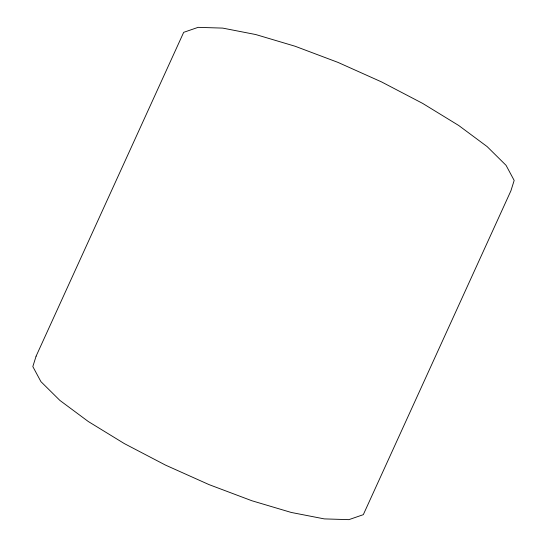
<?xml version="1.0" encoding="UTF-8"?>
<svg xmlns="http://www.w3.org/2000/svg" width="547" height="547" viewBox="0 0 547 547"><rect width="100%" height="100%" fill="white"/><g stroke="black" fill="none" stroke-linecap="round" stroke-linejoin="round"><path stroke-width="0.82" d="M36.095 356.186L32.827 366.572L40.929 381.649L59.855 400.39L88.306 421.525L124.354 443.603L165.536 465.121L209.043 484.615L251.914 500.758L291.23 512.45L324.309 518.898L348.897 519.65L363.311 514.665L510.905 190.814L514.173 180.428L506.071 165.351L487.145 146.61L458.694 125.475L422.646 103.397L381.464 81.879L337.957 62.385L295.086 46.242L255.77 34.55L222.691 28.102L198.103 27.35L183.689 32.335L36.095 356.186"/></g></svg>
